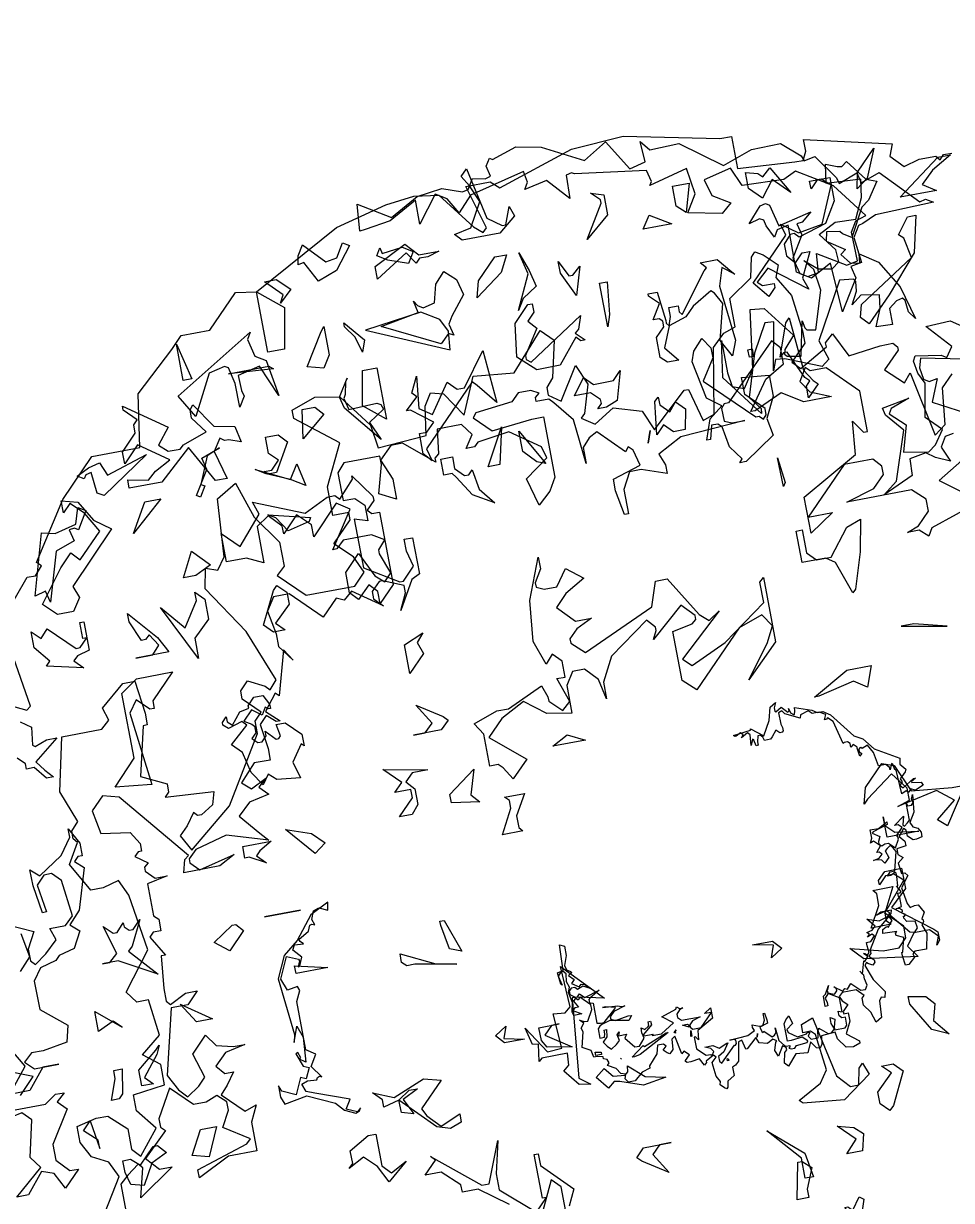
# Model space of a CAD drawing. Header units: millimetres. Extents: x 1418 to 1811, y 1796 to 1956.
# Drawn here: x 1464.724 to 1466.004, y 1889.56 to 1891.183 of the extents above; entities that cross this region are included whole.
import ezdxf

# ---------------------------------------------------------------- set-up
doc = ezdxf.new("R2010")
doc.units = ezdxf.units.MM
doc.layers.add('ARBRE', color=251, linetype='Continuous', lineweight=13)
doc.layers.add('PA6_TEXTO', color=3, linetype='Continuous', lineweight=18)
doc.styles.add('200 Médio', font='arial.ttf', dxfattribs={"height": 0.75})
doc.styles.add('ARIAL', font='ARIAL', dxfattribs={"height": 0.2})
doc.dimstyles.new('AQ250', dxfattribs={"dimscale": 10, "dimtxt": 0.05, "dimasz": 0.03, "dimexe": 0.03, "dimexo": 0.025, "dimgap": 0.025, "dimtad": 1, "dimzin": 0, "dimdsep": 46, "dimtxsty": 'ARIAL', "dimblk": 'ARCHTICK', "dimcen": 0.09, "dimdle": 0.03, "dimclrt": 7, "dimadec": 0, "dimazin": 0, "dimtfac": 1, "dimtix": 1, "dimtmove": 2, "dimatfit": 3, "dimldrblk": 'OPEN90', "dimfxl": 1, "dimtvp": 1, "dimtolj": 1, "dimtzin": 0, "dimarcsym": 0})

# ---------------------------------------------------------------- blocks, each defined once
blk = doc.blocks.new('_ArchTick')
at = {"color": 0, "linetype": 'ByBlock', "const_width": 0.15}
blk.add_lwpolyline([(-0.5, -0.5), (0.5, 0.5)], dxfattribs=at)
blk = doc.blocks.new('*D8')
at = {"layer": 'Defpoints', "color": 0, "transparency": 16777216}
for p in [(1464.4823, 1893.2522), (1464.4477, 1891.8309), (1525.828, 1890.3369)]:
    blk.add_point(p, dxfattribs=at)
at = {"layer": 'PA6_TEXTO', "color": 0, "lineweight": -2, "transparency": 16777216}
for p, q in [((1464.4538, 1892.0808), (1464.4896, 1893.5521)), ((1526.1625, 1891.7509), (1464.1824, 1893.2595)), ((1525.8341, 1890.5868), (1525.8699, 1892.0581))]:
    blk.add_line(p, q, dxfattribs=at)
at = {"layer": 'PA6_TEXTO', "color": 0, "lineweight": -2, "transparency": 16777216, "xscale": 0.3, "yscale": 0.3, "zscale": 0.3}
for p, rotation in [((1464.4823, 1893.2522), 178.6056793841393), ((1525.8626, 1891.7582), 358.6056793841393)]:
    blk.add_blockref('_ArchTick', p, dxfattribs=dict(at, rotation=rotation))
at = {"layer": 'PA6_TEXTO', "color": 7, "transparency": 16777216, "insert": (1495.1879, 1893.138), "char_height": 0.75, "attachment_point": 5, "rotation": 358.6057, "style": '200 Médio'}
blk.add_mtext('\\A1;61.40', dxfattribs=at)
blk = doc.blocks.new('_Open90')
at = {"color": 0, "linetype": 'ByBlock', "lineweight": -2}
for p, q in [((-0.5, 0.5), (0, 0)), ((0, 0), (-1, 0)), ((0, 0), (-0.5, -0.5))]:
    blk.add_line(p, q, dxfattribs=at)
blk = doc.blocks.new('WMF26', base_point=(0, 0.001))
at = {"color": 85}
for points in [[(12.772, -5.598), (12.635, -5.737), (13.158, -5.948)], [(12.525, -9.018), (12.111, -8.814), (12.074, -8.844), (12.147, -9.338)], [(12.321, -9.44), (11.899, -9.928), (11.827, -9.928), (11.761, -10.001), (11.797, -10.037), (11.477, -10.524), (11.165, -10.838), (10.75, -10.838), (10.678, -11.289), (10.328, -11.61), (10.226, -11.711), (9.979, -11.711), (9.703, -11.987), (9.527, -11.958), (8.756, -12.373), (8.305, -12.482), (8.058, -12.512), (7.846, -12.482), (7.607, -12.162), (7.534, -12.097), (7.498, -12.133), (7.607, -12.512), (7.395, -12.512), (7.323, -12.446), (6.661, -12.657), (6.209, -12.686), (5.402, -12.512), (5.301, -12.512), (5.301, -12.234), (4.812, -12.198), (4.74, -12.198), (4.703, -12.272), (4.703, -12.373), (3.968, -12.198), (4.005, -12.097), (3.903, -11.987), (3.764, -12.025), (3.619, -12.025), (3.59, -11.987), (3.553, -12.025), (3.481, -12.025)]]:
    blk.add_lwpolyline(points, dxfattribs=at)
at = {"color": 63}
for points in [[(5.94, -3.186), (6.041, -3.36), (6.013, -3.36), (5.976, -3.324), (5.904, -3.426), (5.868, -3.397), (5.94, -3.186), (5.94, -3.186)], [(6.253, -3.746), (6.326, -3.572), (6.326, -3.498), (6.428, -3.498), (6.362, -3.811), (6.326, -3.811), (6.253, -3.746), (6.253, -3.746)], [(6.326, -3.841), (6.573, -4.125), (6.289, -3.877), (6.253, -3.666), (6.326, -3.666), (6.326, -3.841), (6.326, -3.841)], [(5.838, -3.913), (5.976, -4.052), (5.838, -4.015), (5.766, -3.949), (5.802, -3.805), (5.94, -3.805), (5.838, -3.913), (5.838, -3.913)], [(12.071, -4.761), (12.136, -4.9), (12.274, -4.972), (12.346, -5.11), (12.346, -5.249), (12.173, -5.286), (12.071, -5.286), (11.925, -5.147), (11.925, -4.972), (11.859, -4.9), (11.685, -5.11), (11.823, -5.286), (11.823, -5.423), (11.547, -5.459), (11.547, -5.634), (11.685, -5.744), (11.511, -5.882), (11.547, -6.195), (11.648, -6.195), (11.722, -6.297), (11.474, -6.617), (11.547, -7.104), (11.612, -7.243), (11.75, -7.206), (11.859, -7.206), (11.998, -7.454), (11.895, -7.628), (11.925, -7.664), (11.925, -7.73), (11.859, -7.803), (11.962, -8.079), (11.859, -8.538), (11.511, -8.538), (11.438, -8.603), (11.474, -8.713), (11.263, -8.887), (11.161, -8.887), (11.125, -8.603), (11.125, -8.502), (11.161, -8.502), (11.263, -8.079), (11.052, -7.978), (11.052, -7.905), (11.088, -7.868), (10.673, -7.84), (10.703, -7.73), (10.812, -7.664), (10.848, -7.664), (10.877, -7.694), (10.95, -7.592), (11.023, -7.519), (10.95, -7.381), (10.564, -7.694), (10.216, -8.255), (10.216, -8.363), (10.15, -8.429), (10.288, -8.567), (10.288, -8.641), (10.216, -8.713), (10.077, -8.641), (10.04, -8.603), (9.974, -8.677), (10.15, -9.128), (10.426, -9.55), (10.389, -9.724), (10.288, -9.688), (10.216, -9.789), (10.179, -10.284), (10.004, -10.387), (9.902, -10.073), (9.728, -9.825), (9.728, -9.616), (9.801, -9.55), (9.589, -9.338), (9.167, -9.338), (9.066, -9.44), (9.131, -9.586), (9.277, -9.724), (9.102, -9.9), (9.102, -9.965), (9.24, -9.965), (9.24, -10.212), (9.066, -10.561), (9.415, -10.838), (9.415, -10.911), (9.203, -10.983), (8.993, -10.947), (8.782, -10.663), (8.752, -10.459), (8.33, -10.488), (8.294, -10.736), (8.228, -10.838), (8.12, -10.808), (7.981, -10.598), (7.843, -10.911), (7.494, -10.874), (7.21, -11.187), (7.109, -11.085), (7.181, -10.772), (7.246, -10.699), (7.246, -10.634), (7.145, -10.561), (6.969, -10.838), (6.897, -10.663), (6.969, -10.423), (7.006, -10.387), (6.897, -10.315), (6.722, -10.423), (6.482, -10.351), (6.41, -10.175), (6.097, -10.459), (6.06, -10.459), (5.987, -10.175), (5.886, -10.212), (5.784, -10.772), (5.675, -10.874), (5.572, -10.911), (5.572, -11.158), (5.362, -11.296), (5.325, -11.47), (5.289, -11.507), (5.224, -11.47), (5.114, -11.362), (5.151, -11.26), (5.049, -11.085), (5.012, -10.772), (5.012, -10.663), (5.151, -10.524), (5.085, -10.459), (4.838, -10.598), (4.838, -10.634), (4.765, -10.699), (4.663, -10.488), (4.387, -10.524), (4.277, -10.524), (4.241, -10.488), (4.241, -10.459), (4.387, -10.315), (4.241, -10.175), (4.176, -10.248), (4.066, -9.688), (3.965, -9.76), (3.929, -10.073), (3.826, -10.175)], [(3.688, -9.55), (4.103, -9.302), (3.79, -9.062), (4.241, -8.917), (4.277, -8.851), (4.35, -8.917), (4.452, -8.917), (4.35, -8.953), (4.241, -9.062), (4.241, -9.164), (4.35, -9.266), (4.911, -9.266), (4.663, -9.338), (4.561, -9.44), (4.561, -9.513), (4.627, -9.586), (4.874, -9.586), (5.26, -9.201), (5.049, -9.201), (5.26, -9.062), (5.26, -9.375), (4.765, -9.652), (4.737, -9.936), (4.663, -9.825), (4.627, -9.825), (4.627, -10.175), (4.874, -10.423), (5.012, -10.423), (5.049, -10.459), (5.114, -10.351), (5.049, -10.248), (4.874, -10.175), (5.114, -10.175), (5.289, -10.284), (5.536, -10.175), (5.572, -10.175), (5.398, -10.423), (5.224, -10.524), (5.224, -10.663), (5.289, -10.736), (5.748, -10.284), (5.784, -10.284), (5.813, -10.248), (5.813, -10.139), (5.748, -10.11), (5.639, -10.11), (6.199, -10.073), (6.41, -9.965), (6.373, -9.863), (6.373, -9.789), (6.585, -9.863), (6.686, -9.863), (6.759, -9.724), (6.759, -9.513), (6.795, -9.513), (6.831, -9.724), (6.831, -9.825), (6.585, -9.9), (6.621, -10.037), (6.657, -10.073), (6.686, -10.037), (6.897, -10.248), (6.969, -10.212), (7.035, -10.139), (7.035, -10.001), (7.072, -10.387), (7.21, -10.561), (7.246, -10.598), (7.356, -10.598), (7.356, -10.634), (7.319, -10.663), (7.384, -10.699), (7.494, -10.699), (7.56, -10.634), (7.879, -10.598), (7.909, -10.561), (7.77, -10.423), (7.421, -10.459), (7.319, -10.459), (7.319, -9.936), (7.384, -9.825), (7.494, -9.724), (7.56, -9.965), (7.356, -10.11), (7.384, -10.212), (7.632, -10.387), (7.909, -10.351), (7.945, -10.315), (8.017, -10.315), (7.945, -10.423), (8.017, -10.524), (8.228, -10.524), (8.258, -10.315), (8.294, -10.284), (8.294, -10.248), (8.542, -10.459), (8.643, -10.459), (8.752, -10.351), (8.679, -10.175), (8.679, -10.001), (8.819, -10.073), (8.752, -10.315), (8.752, -10.387), (9.066, -10.387), (9.131, -10.315), (9.131, -10.073), (9.029, -10.073), (8.956, -10.001), (8.956, -9.863), (9.066, -9.9), (9.066, -9.477), (8.782, -9.302), (8.752, -9.302), (8.643, -9.411), (8.679, -9.55), (8.679, -9.652), (8.607, -9.652), (8.607, -9.338), (8.679, -9.302), (8.819, -9.062), (8.752, -9.201), (8.752, -9.266), (8.927, -9.338), (8.956, -9.338), (9.029, -9.266), (9.029, -9.201), (8.956, -9.128), (9.203, -9.302), (9.277, -9.237), (9.342, -9.266), (9.48, -9.128), (9.728, -9.375), (9.866, -9.375), (9.938, -9.266), (9.902, -9.062), (9.902, -8.953), (9.801, -8.814), (9.866, -8.917), (9.974, -8.538), (10.004, -8.567), (10.113, -8.429), (10.004, -8.327), (10.04, -8.327), (10.113, -8.393), (10.179, -8.327), (10.15, -8.115), (10.15, -8.014), (10.288, -8.014), (10.426, -7.868), (10.353, -7.803), (10.216, -7.868), (10.288, -7.803), (10.216, -7.73), (10.389, -7.694), (10.499, -7.592), (10.353, -7.418), (10.288, -7.344), (10.637, -7.454), (10.913, -7.381), (10.986, -7.315), (10.986, -7.279), (10.913, -7.206), (10.601, -7.279), (10.739, -7.206), (11.052, -7.206), (11.023, -7.315), (10.986, -7.344), (11.474, -7.942), (11.612, -7.978), (11.722, -7.868), (11.685, -7.664), (11.438, -7.628), (11.372, -7.519), (11.372, -7.454), (11.401, -7.454), (11.438, -7.418), (11.335, -7.344), (11.372, -7.315), (11.372, -7.279), (11.299, -7.206), (11.197, -7.206), (11.372, -7.17), (11.372, -6.893), (11.335, -6.857), (11.335, -6.755), (11.401, -6.755), (11.438, -6.719), (11.335, -6.545), (11.372, -6.545), (11.401, -6.268), (11.401, -6.158), (11.372, -6.122), (11.227, -6.195), (11.125, -6.195), (11.227, -6.093), (11.372, -6.093), (11.511, -5.533), (11.438, -5.394), (11.372, -5.322), (11.263, -5.394), (11.197, -5.459), (11.263, -5.671), (11.125, -5.809), (11.052, -5.707), (10.913, -5.671), (10.812, -5.671), (10.986, -5.634), (11.088, -5.533), (11.023, -5.459), (10.95, -5.459), (11.023, -5.358), (11.088, -5.286), (10.913, -5.11), (10.812, -5.147), (10.877, -5.009), (10.877, -4.761), (11.125, -4.761), (11.401, -4.623), (11.401, -4.695), (10.95, -4.835), (10.913, -4.871), (11.125, -5.009), (11.052, -5.147), (11.052, -5.219), (11.125, -5.286), (11.227, -5.249), (11.335, -5.249), (11.511, -5.423), (11.648, -5.183), (11.648, -5.11), (11.612, -5.074), (11.823, -4.871), (11.722, -4.761), (11.612, -4.761), (11.925, -4.55), (11.859, -4.797), (11.895, -4.835), (11.998, -4.761), (12.071, -4.695), (12.071, -4.172)], [(12.245, -4.485), (12.071, -4.761), (12.071, -4.761)], [(7.494, -4.177), (7.566, -4.104), (7.458, -3.929), (7.668, -4.068), (7.705, -4.104), (7.632, -4.177), (7.392, -4.177), (7.494, -4.177), (7.494, -4.177)], [(5.335, -4.412), (5.473, -4.136), (5.51, -4.099), (5.582, -4.172), (5.582, -4.273), (5.437, -4.412), (5.51, -4.485), (5.408, -4.485), (5.335, -4.412), (5.335, -4.412)], [(4.889, -6.482), (4.871, -6.442), (4.83, -6.422), (4.81, -6.382), (4.81, -6.342), (4.86, -6.332), (4.889, -6.332), (4.931, -6.372), (4.931, -6.422), (4.95, -6.442), (5, -6.382), (4.96, -6.332), (4.96, -6.292), (5.04, -6.282), (5.04, -6.232), (5, -6.2), (5.05, -6.16), (5.04, -6.069), (5.011, -6.069), (4.989, -6.04), (5.061, -5.948), (5.04, -5.808), (5.021, -5.768), (4.981, -5.779), (4.95, -5.779), (4.91, -5.707), (4.939, -5.656), (4.931, -5.646), (4.931, -5.627), (4.95, -5.606), (4.921, -5.527), (4.95, -5.395), (5.05, -5.395), (5.071, -5.376), (5.061, -5.345), (5.121, -5.295), (5.151, -5.295), (5.161, -5.376), (5.161, -5.406), (5.151, -5.406), (5.121, -5.527), (5.182, -5.556), (5.182, -5.577), (5.171, -5.588), (5.291, -5.596), (5.283, -5.627), (5.252, -5.646), (5.241, -5.646), (5.233, -5.638), (5.212, -5.667), (5.191, -5.689), (5.212, -5.729), (5.323, -5.638), (5.423, -5.477), (5.423, -5.445), (5.442, -5.426), (5.403, -5.387), (5.403, -5.366), (5.423, -5.345), (5.464, -5.366), (5.473, -5.376), (5.492, -5.356), (5.442, -5.225), (5.363, -5.104), (5.373, -5.054), (5.403, -5.063), (5.423, -5.035), (5.434, -4.892), (5.484, -4.863), (5.514, -4.953), (5.564, -5.024), (5.564, -5.085), (5.543, -5.104), (5.603, -5.164), (5.725, -5.164), (5.755, -5.135), (5.736, -5.093), (5.694, -5.054), (5.744, -5.003), (5.744, -4.984), (5.705, -4.984), (5.705, -4.913), (5.755, -4.812), (5.655, -4.732), (5.655, -4.712), (5.715, -4.69), (5.776, -4.701), (5.836, -4.783), (5.845, -4.842), (5.966, -4.834), (5.976, -4.762), (5.995, -4.732), (6.027, -4.741), (6.066, -4.802), (6.107, -4.712), (6.208, -4.722), (6.289, -4.632), (6.318, -4.662), (6.298, -4.751), (6.279, -4.772), (6.279, -4.791), (6.308, -4.812), (6.358, -4.732), (6.379, -4.783), (6.358, -4.853), (6.348, -4.863), (6.379, -4.884), (6.429, -4.853), (6.498, -4.873), (6.519, -4.923), (6.61, -4.842), (6.62, -4.842), (6.641, -4.923), (6.671, -4.913), (6.7, -4.751), (6.731, -4.722), (6.76, -4.712), (6.76, -4.64), (6.821, -4.601), (6.832, -4.55), (6.842, -4.54), (6.861, -4.55), (6.892, -4.582), (6.882, -4.611), (6.911, -4.662), (6.922, -4.751), (6.922, -4.783), (6.882, -4.822), (6.901, -4.842), (6.972, -4.802), (6.972, -4.791), (6.993, -4.772), (7.023, -4.834), (7.102, -4.822), (7.134, -4.822), (7.144, -4.834), (7.144, -4.842), (7.102, -4.884), (7.144, -4.923), (7.163, -4.903), (7.194, -5.063), (7.224, -5.043), (7.234, -4.953), (7.263, -4.923), (7.284, -4.934), (7.314, -4.963), (7.284, -4.993), (7.303, -5.013), (7.353, -5.013), (7.374, -4.942), (7.454, -4.853), (7.454, -4.834), (7.526, -4.812), (7.597, -4.751), (7.655, -4.751), (7.677, -4.783), (7.666, -4.822), (7.705, -4.834), (7.737, -4.884), (7.806, -4.923), (7.787, -4.942), (7.798, -4.974), (7.827, -4.984), (7.827, -5.003), (7.877, -5.013), (7.907, -5.013), (7.918, -5.074), (7.989, -5.114), (7.957, -5.244), (7.968, -5.276), (7.938, -5.315), (7.968, -5.345), (7.928, -5.326), (7.899, -5.326), (7.848, -5.416), (7.848, -5.456), (7.928, -5.538), (7.949, -5.516), (7.968, -5.538), (7.989, -5.516), (7.957, -5.456), (7.989, -5.456), (8.008, -5.437), (7.938, -5.395), (8.008, -5.395), (8.018, -5.426), (7.999, -5.506), (8.018, -5.596), (7.999, -5.638), (8.018, -5.689), (8.008, -5.757), (8.028, -5.779), (8.05, -5.779), (8.078, -5.748), (8.058, -5.667), (8.068, -5.678), (8.078, -5.779), (8.028, -5.79), (8.018, -6.009), (7.978, -5.99), (7.978, -5.908), (8.008, -5.829), (7.999, -5.79), (7.968, -5.768), (7.957, -5.757), (7.989, -5.739), (7.949, -5.697), (7.978, -5.667), (7.918, -5.627), (7.899, -5.646), (7.867, -5.638), (7.827, -5.596), (7.888, -5.627), (7.938, -5.606), (7.957, -5.627), (7.989, -5.627), (8.008, -5.606), (8.008, -5.577), (7.968, -5.546), (7.949, -5.546), (7.928, -5.566), (7.888, -5.527), (7.756, -5.566), (7.848, -5.516), (7.856, -5.506), (7.856, -5.477), (7.827, -5.466), (7.827, -5.295), (7.798, -5.287), (7.766, -5.287), (7.655, -5.387), (7.647, -5.395), (7.727, -5.416), (7.756, -5.416), (7.626, -5.406), (7.597, -5.395), (7.565, -5.395), (7.666, -5.366), (7.705, -5.326), (7.705, -5.305), (7.666, -5.287), (7.555, -5.305), (7.526, -5.305), (7.555, -5.265), (7.716, -5.295), (7.787, -5.276), (7.806, -5.265), (7.827, -5.244), (7.827, -5.164), (7.787, -5.164), (7.777, -5.193), (7.777, -5.225), (7.756, -5.225), (7.766, -5.164), (7.806, -5.124), (7.777, -5.085), (7.747, -5.054), (7.697, -5.085), (7.666, -5.114), (7.677, -5.164), (7.655, -5.185), (7.666, -5.154), (7.597, -5.154), (7.616, -5.124), (7.547, -5.035), (7.505, -5.035), (7.454, -5.093), (7.465, -5.143), (7.465, -5.185), (7.435, -5.164), (7.403, -5.185), (7.395, -5.193), (7.395, -5.225), (7.374, -5.225), (7.374, -5.193), (7.454, -5.124), (7.454, -5.114), (7.374, -5.114), (7.384, -5.104), (7.303, -5.104), (7.184, -5.175), (7.274, -5.244), (7.144, -5.287), (7.134, -5.305), (7.113, -5.287), (7.084, -5.287), (7.113, -5.276), (7.144, -5.244), (7.144, -5.214), (7.113, -5.185), (6.951, -5.185), (7.023, -5.164), (7.052, -5.135), (7.052, -5.114), (7.034, -5.093), (6.961, -5.093), (6.851, -5.204), (6.911, -5.204), (6.851, -5.244), (6.851, -5.154), (6.993, -5.074), (7.001, -4.993), (7.023, -5.024), (7.034, -5.024), (7.034, -4.923), (6.961, -4.853), (6.922, -4.853), (6.911, -4.842), (6.892, -4.873), (6.911, -4.903), (6.961, -4.923), (6.892, -4.923), (6.842, -4.892), (6.771, -4.923), (6.76, -4.923), (6.81, -4.853), (6.861, -4.822), (6.861, -4.783), (6.842, -4.762), (6.71, -4.892), (6.7, -4.892), (6.691, -4.903), (6.691, -4.934), (6.71, -4.942), (6.741, -4.942), (6.581, -4.953), (6.519, -4.984), (6.53, -5.013), (6.53, -5.035), (6.469, -5.013), (6.44, -5.013), (6.419, -5.054), (6.419, -5.114), (6.408, -5.114), (6.398, -5.054), (6.398, -5.024), (6.469, -5.003), (6.458, -4.963), (6.448, -4.953), (6.44, -4.963), (6.379, -4.903), (6.358, -4.913), (6.34, -4.934), (6.34, -4.974), (6.329, -4.863), (6.289, -4.812), (6.279, -4.802), (6.247, -4.802), (6.247, -4.791), (6.258, -4.783), (6.239, -4.772), (6.208, -4.772), (6.189, -4.791), (6.097, -4.802), (6.088, -4.812), (6.128, -4.853), (6.228, -4.842), (6.258, -4.842), (6.258, -4.993), (6.239, -5.024), (6.208, -5.054), (6.189, -4.984), (6.247, -4.942), (6.239, -4.913), (6.167, -4.863), (6.088, -4.873), (6.077, -4.884), (6.056, -4.884), (6.077, -4.853), (6.056, -4.822), (5.995, -4.822), (5.987, -4.884), (5.976, -4.892), (5.976, -4.903), (5.906, -4.842), (5.876, -4.842), (5.845, -4.873), (5.865, -4.923), (5.865, -4.974), (5.826, -4.953), (5.845, -4.884), (5.845, -4.863), (5.755, -4.863), (5.736, -4.884), (5.736, -4.953), (5.765, -4.953), (5.786, -4.974), (5.786, -5.013), (5.755, -5.003), (5.755, -5.124), (5.836, -5.175), (5.845, -5.175), (5.876, -5.143), (5.865, -5.104), (5.865, -5.074), (5.887, -5.074), (5.887, -5.164), (5.865, -5.175), (5.826, -5.244), (5.845, -5.204), (5.845, -5.185), (5.794, -5.164), (5.786, -5.164), (5.765, -5.185), (5.765, -5.204), (5.786, -5.225), (5.715, -5.175), (5.694, -5.193), (5.675, -5.185), (5.636, -5.225), (5.564, -5.154), (5.524, -5.154), (5.503, -5.185), (5.514, -5.244), (5.514, -5.276), (5.543, -5.315), (5.524, -5.287), (5.492, -5.395), (5.484, -5.387), (5.453, -5.426), (5.484, -5.456), (5.473, -5.456), (5.453, -5.437), (5.434, -5.456), (5.442, -5.516), (5.442, -5.546), (5.403, -5.546), (5.363, -5.588), (5.384, -5.606), (5.423, -5.588), (5.403, -5.606), (5.423, -5.627), (5.373, -5.638), (5.342, -5.667), (5.384, -5.718), (5.403, -5.739), (5.302, -5.707), (5.222, -5.729), (5.202, -5.748), (5.202, -5.757), (5.222, -5.779), (5.313, -5.757), (5.273, -5.779), (5.182, -5.779), (5.191, -5.748), (5.202, -5.739), (5.061, -5.566), (5.021, -5.556), (4.989, -5.588), (5, -5.646), (5.071, -5.656), (5.09, -5.689), (5.09, -5.707), (5.082, -5.707), (5.071, -5.718), (5.1, -5.739), (5.09, -5.748), (5.09, -5.757), (5.111, -5.779), (5.14, -5.779), (5.09, -5.79), (5.09, -5.869), (5.1, -5.879), (5.1, -5.908), (5.082, -5.908), (5.071, -5.919), (5.1, -5.969), (5.09, -5.969), (5.082, -6.049), (5.082, -6.08), (5.09, -6.09), (5.132, -6.069), (5.161, -6.069), (5.132, -6.1), (5.09, -6.1), (5.05, -6.26), (5.071, -6.3), (5.09, -6.321), (5.121, -6.3), (5.14, -6.282), (5.121, -6.221), (5.161, -6.181), (5.182, -6.21), (5.222, -6.221), (5.252, -6.221), (5.202, -6.232), (5.171, -6.26), (5.191, -6.282), (5.212, -6.282), (5.191, -6.311), (5.171, -6.332), (5.222, -6.382), (5.252, -6.372), (5.233, -6.411), (5.233, -6.482), (5.161, -6.482), (5.082, -6.523), (5.082, -6.501), (5.212, -6.461), (5.222, -6.451), (5.161, -6.411), (5.182, -6.372), (5.182, -6.35), (5.161, -6.332), (5.132, -6.342), (5.1, -6.342), (5.05, -6.292), (5.011, -6.361), (5.011, -6.382), (5.021, -6.392), (4.96, -6.451), (4.989, -6.482), (5.021, -6.482), (4.931, -6.544), (4.95, -6.472), (4.939, -6.461), (4.91, -6.482), (4.889, -6.501), (4.889, -6.652), (4.881, -6.624), (4.849, -6.624), (4.83, -6.644), (4.839, -6.674), (4.821, -6.713), (4.839, -6.563), (4.889, -6.482), (4.889, -6.482)], [(6.792, -4.791), (6.782, -4.791), (6.782, -4.772), (6.792, -4.772), (6.792, -4.791), (6.792, -4.791)], [(6.498, -4.953), (6.508, -4.923), (6.498, -4.953), (6.498, -4.953)], [(7.515, -4.963), (7.565, -4.953), (7.586, -4.953), (7.476, -5.035), (7.465, -5.024), (7.263, -5.104), (7.244, -5.104), (7.515, -4.963), (7.515, -4.963)], [(7.686, -4.963), (7.677, -4.953), (7.686, -4.963), (7.686, -4.963)], [(7.062, -5.035), (7.052, -5.085), (7.052, -5.035), (7.062, -5.035), (7.062, -5.035)], [(7.062, -5.135), (7.062, -5.114), (7.113, -5.143), (7.073, -5.143), (7.062, -5.135), (7.062, -5.135)], [(7.184, -5.085), (7.194, -5.093), (7.174, -5.114), (7.184, -5.104), (7.184, -5.085), (7.184, -5.085)], [(7.837, -5.024), (7.888, -5.024), (7.888, -5.054), (7.837, -5.043), (7.837, -5.024), (7.837, -5.024)], [(6.16, -5.631), (6.261, -5.566), (6.225, -5.668), (6.4, -5.705), (6.225, -5.705), (6.16, -5.631), (6.16, -5.631)], [(5.242, -5.762), (5.242, -5.697), (5.206, -5.659), (5.38, -5.659), (5.278, -5.835), (5.278, -5.936), (5.307, -5.972), (5.133, -5.972), (5.242, -5.762), (5.242, -5.762)], [(5.845, -7.629), (5.836, -7.619), (5.786, -7.65), (5.736, -7.6), (5.725, -7.608), (5.725, -7.629), (5.715, -7.589), (5.694, -7.569), (5.686, -7.569), (5.675, -7.6), (5.675, -7.629), (5.534, -7.579), (5.492, -7.55), (5.442, -7.55), (5.384, -7.508), (5.222, -7.298), (5.151, -7.256), (5.071, -7.155), (4.871, -7.036), (4.881, -6.986), (4.839, -6.936), (4.849, -6.914), (4.9, -6.864), (4.889, -6.834), (4.91, -6.814), (4.91, -6.803), (4.889, -6.784), (4.789, -6.845), (4.77, -6.845), (4.81, -6.824), (4.81, -6.814), (4.729, -6.803), (4.719, -6.774), (4.789, -6.745), (4.83, -6.764), (4.849, -6.734), (4.871, -6.753), (4.91, -6.734), (4.921, -6.955), (4.931, -6.946), (4.939, -6.997), (4.95, -7.005), (4.971, -6.955), (4.971, -6.976), (5, -7.005), (5.061, -7.005), (5.082, -7.126), (5.121, -7.197), (5.171, -7.176), (5.182, -7.187), (5.191, -7.187), (5.202, -7.176), (5.202, -7.155), (5.182, -7.137), (5.202, -7.116), (5.212, -7.187), (5.212, -7.197), (5.241, -7.226), (5.263, -7.206), (5.263, -7.237), (5.283, -7.256), (5.313, -7.256), (5.323, -7.248), (5.373, -7.449), (5.413, -7.489), (5.423, -7.478), (5.442, -7.478), (5.423, -7.519), (5.473, -7.55), (5.534, -7.55), (5.564, -7.579), (5.636, -7.558), (5.644, -7.528), (5.765, -7.589), (5.786, -7.619), (5.815, -7.608), (5.815, -7.508), (5.805, -7.478), (5.805, -7.449), (5.815, -7.439), (5.836, -7.439), (5.865, -7.468), (5.906, -7.418), (5.926, -7.399), (5.976, -7.399), (5.987, -7.428), (6.006, -7.449), (6.027, -7.449), (6.037, -7.399), (6.037, -7.368), (6.056, -7.368), (6.066, -7.418), (6.077, -7.428), (6.097, -7.378), (6.088, -7.468), (6.107, -7.489), (6.167, -7.458), (6.147, -7.478), (6.167, -7.5), (6.208, -7.478), (6.218, -7.478), (6.228, -7.489), (6.077, -7.508), (6.077, -7.519), (5.976, -7.439), (5.906, -7.558), (5.876, -7.669), (5.826, -7.7), (5.845, -7.658), (5.845, -7.629), (5.845, -7.629)], [(6.482, -10.073), (6.446, -10.175), (6.482, -10.073), (6.482, -10.073)], [(4.424, -12.086), (4.377, -12.121), (4.244, -11.943), (4.154, -11.909), (4.254, -11.762), (4.32, -11.713), (4.454, -11.475), (4.526, -11.522), (4.543, -11.545), (4.657, -11.563), (4.672, -11.485), (4.525, -11.386), (4.572, -11.35), (4.505, -11.262), (4.425, -11.251), (4.417, -11.328), (4.269, -11.228), (4.126, -10.986), (4.047, -10.696), (4.096, -10.762), (4.106, -10.863), (4.123, -10.886), (4.179, -10.874), (4.249, -10.822), (4.248, -10.683), (4.39, -10.687), (4.327, -10.836), (4.31, -10.951), (4.468, -10.977), (4.556, -10.911), (4.499, -11.019), (4.487, -11.101), (4.504, -11.124), (4.623, -11.137), (4.892, -10.66), (4.838, -10.491), (4.904, -10.442), (5.206, -10.565), (5.284, -10.572), (5.318, -10.482), (5.238, -10.89), (5.315, -10.897), (5.45, -10.659), (5.565, -10.296), (5.481, -10.184), (5.487, -10.144), (5.756, -10.503), (5.706, -10.817), (5.709, -10.538), (5.689, -10.415), (5.59, -10.38), (5.49, -10.527), (5.417, -11.032), (5.298, -11.019), (5.096, -10.749), (5.191, -10.641), (5.2, -10.605), (5.182, -10.582), (5.065, -10.561), (5.001, -10.855), (4.99, -10.792), (4.976, -10.773), (4.9, -10.757), (4.794, -11.083), (4.821, -11.266), (4.89, -11.359), (4.784, -11.265), (4.666, -11.244), (4.601, -11.293), (4.606, -11.397), (4.721, -11.551), (4.569, -11.629), (4.391, -11.624), (4.308, -11.795), (4.285, -11.95), (4.582, -11.968), (4.558, -12.131), (4.464, -12.092), (4.424, -12.086), (4.424, -12.086)], [(5.464, -10.634), (5.5, -10.634), (5.5, -10.699), (5.464, -10.699), (5.464, -10.634), (5.464, -10.634)]]:
    blk.add_lwpolyline(points, dxfattribs=at)
at = {"color": 106}
for points in [[(8.385, -3.564), (8.385, -3.978), (8.458, -4.052), (8.596, -3.767)], [(8.844, -3.913), (9.084, -4.089), (9.221, -4.089), (9.221, -4.154), (9.368, -4.292), (9.505, -4.292), (9.397, -4.401), (9.433, -4.438), (9.047, -4.117), (8.982, -4.117), (8.844, -4.466), (8.909, -4.19), (8.909, -4.052), (8.632, -3.805), (8.524, -3.913), (8.56, -3.913), (8.56, -4.292), (8.524, -4.292), (8.524, -4.19), (8.283, -3.942), (8.349, -3.805)], [(6.253, -4.328), (6.049, -4.438), (5.976, -4.54), (6.013, -4.853), (6.049, -4.889), (6.116, -4.889), (6.116, -4.961), (6.013, -4.998), (5.904, -4.474), (5.802, -4.364), (5.729, -4.364), (5.701, -4.503), (5.664, -4.54), (5.627, -4.438), (5.874, -4.262), (6.224, -4.299), (6.253, -4.328), (6.253, -4.328)], [(9.993, -4.54), (10.132, -4.466), (10.095, -4.503), (10.095, -4.612), (9.92, -4.713), (9.855, -4.713), (9.855, -4.438), (9.783, -4.364), (9.644, -4.438), (9.819, -4.292), (9.891, -4.438), (9.993, -4.54), (9.993, -4.54)], [(5.176, -4.961), (5.176, -5.027), (5.03, -4.998), (4.965, -4.925), (5.002, -4.786), (4.893, -4.648), (5.03, -4.713), (5.176, -4.961), (5.176, -4.961)], [(7.728, -4.768), (7.774, -4.778), (7.831, -4.732), (7.918, -4.84), (7.838, -4.904), (7.775, -4.824), (7.672, -4.813), (7.644, -4.837), (7.639, -4.888), (7.506, -4.77), (7.334, -4.732), (7.534, -4.701), (7.728, -4.768), (7.728, -4.768)], [(9.607, -4.961), (9.746, -4.925), (9.746, -4.99), (9.819, -5.063), (9.644, -4.99), (9.368, -5.1), (9.221, -5.063), (9.433, -4.853), (9.397, -4.786), (9.295, -4.677), (9.12, -4.75), (9.12, -4.677), (9.221, -4.641), (9.331, -4.677), (9.607, -4.961), (9.607, -4.961)], [(12.016, -4.786), (12.016, -4.889), (11.951, -4.889), (11.877, -4.823), (11.74, -4.961), (11.703, -4.961), (11.638, -4.889), (11.776, -4.823), (11.877, -4.648), (11.987, -4.677), (12.016, -4.786), (12.016, -4.786)], [(8.18, -4.945), (8.13, -4.986), (8.12, -5.088), (8.343, -5.086), (8.371, -5.063), (8.35, -5.21), (8.401, -5.216), (8.437, -5.365), (8.285, -5.132), (8.161, -5.139), (8.18, -5.441), (8.078, -5.431), (8.027, -5.472), (8.042, -5.825), (7.725, -5.492), (7.943, -5.54), (7.994, -5.546), (8.066, -4.861), (7.975, -4.793), (8.071, -4.809), (8.18, -4.945), (8.18, -4.945)], [(11.317, -5.027), (11.179, -5.027), (11.288, -4.786), (11.426, -4.823), (11.317, -5.027), (11.317, -5.027)], [(12.714, -4.925), (12.86, -4.75), (12.962, -4.75), (12.714, -4.961), (12.787, -5.063), (12.714, -5.376), (12.787, -5.449), (12.962, -5.412), (13.035, -5.412), (12.962, -5.485), (12.576, -5.485), (12.475, -5.551), (12.402, -5.551), (12.475, -5.485), (12.402, -5.412), (12.576, -5.136), (12.576, -4.998), (12.475, -4.889), (12.402, -4.889), (12.54, -4.75), (12.612, -4.889), (12.714, -4.925), (12.714, -4.925)], [(9.607, -4.961), (9.505, -5.027), (9.433, -5.027), (9.571, -4.961), (9.505, -4.823), (9.607, -4.853), (9.607, -4.961), (9.607, -4.961)], [(10.21, -6.459), (10.342, -6.354), (10.428, -6.168), (10.378, -5.675), (10.394, -5.609), (10.347, -5.742), (10.31, -5.64), (10.327, -5.427), (10.38, -5.464), (10.362, -5.47), (10.38, -5.519), (10.398, -5.512), (10.356, -5.397), (10.308, -5.375), (10.35, -5.285), (10.397, -5.306), (10.461, -5.167), (10.575, -5.221), (10.594, -5.27), (10.595, -5.174), (10.57, -5.108), (10.372, -5.141), (10.143, -5.035), (10.08, -4.962), (9.989, -4.92), (9.955, -4.933), (9.943, -4.957), (9.972, -4.927), (10.063, -4.969), (10.016, -5.045), (10.301, -5.151), (10.371, -5.18), (10.395, -5.247), (10.343, -5.267), (10.265, -5.26), (10.253, -5.28), (10.235, -5.287), (10.217, -5.278), (10.29, -5.381), (10.231, -5.478), (10.309, -5.529), (10.307, -5.947), (10.265, -6.037), (10.278, -6.072), (10.368, -6.059), (10.405, -6.161), (10.322, -6.342), (10.227, -6.302), (10.221, -6.284), (10.243, -6.237), (10.226, -6.243), (10.196, -6.313), (10.259, -6.386), (10.238, -6.428), (10.161, -6.421), (10.186, -6.447), (10.193, -6.465), (10.1, -6.519), (10.078, -6.567), (10.061, -6.573), (10.037, -6.563), (10.054, -6.611), (10.025, -6.681), (9.976, -6.699), (9.904, -6.666), (9.892, -6.731), (10.054, -6.652), (10.21, -6.459), (10.21, -6.459)], [(12.3, -5.201), (12.227, -5.275), (12.191, -5.027), (12.191, -5.1), (12.3, -5.201), (12.3, -5.201)], [(8.32, -5.237), (8.32, -5.347), (8.145, -5.347), (8.21, -5.347), (8.283, -5.275), (8.073, -5.136), (8.283, -5.172), (8.32, -5.237), (8.32, -5.237)], [(8.698, -5.347), (8.596, -5.412), (8.632, -5.311), (8.458, -5.275), (8.632, -5.275), (8.698, -5.347), (8.698, -5.347)], [(5.59, -5.521), (5.315, -5.449), (5.176, -5.449), (5.103, -5.521), (5.103, -5.623), (5.242, -5.762), (5.03, -6.009), (5.103, -6.074), (5.176, -6.074), (5.242, -6.009), (5.242, -6.046), (5.176, -6.111), (5.03, -6.111), (5.03, -5.936), (5.176, -5.799), (4.856, -5.551), (4.827, -5.521), (4.827, -5.449), (4.856, -5.412), (4.827, -5.485), (4.893, -5.551), (5.03, -5.551), (5.103, -5.449), (5.03, -5.347), (5.489, -5.412), (5.59, -5.521), (5.59, -5.521)], [(11.951, -5.587), (11.951, -5.659), (11.877, -5.659), (11.913, -5.449), (11.951, -5.412), (12.016, -5.412), (11.951, -5.587), (11.951, -5.587)], [(11.74, -5.623), (11.565, -5.762), (11.529, -5.799), (11.565, -5.725), (11.703, -5.551), (11.638, -5.485), (11.74, -5.485), (11.74, -5.623), (11.74, -5.623)], [(12.686, -5.835), (12.787, -6.009)], [(12.576, -6.635), (12.475, -6.744), (12.511, -6.949)], [(12.714, -7.094), (12.402, -6.949), (12.475, -6.81), (12.475, -6.708), (12.439, -6.671), (12.336, -6.744), (12.227, -6.846), (12.263, -6.949), (12.125, -6.949), (12.053, -7.021), (12.089, -7.333), (12.161, -7.407), (12.227, -7.407), (12.3, -7.333), (12.263, -7.094), (12.3, -7.094), (12.336, -7.333), (12.336, -7.472), (12.263, -7.407), (12.053, -7.545), (11.951, -7.683), (11.951, -7.756), (11.877, -7.617), (11.877, -7.509), (11.913, -7.509), (11.951, -7.472), (11.877, -7.407), (11.987, -7.057), (12.089, -6.949), (12.016, -6.882), (12.089, -6.744), (12.227, -6.708), (12.263, -6.671), (12.402, -6.635), (12.475, -6.534), (12.475, -6.286), (12.263, -6.111), (12.3, -5.972), (12.511, -5.936), (12.612, -5.936), (12.686, -5.871), (12.612, -5.799), (12.402, -5.799), (12.54, -5.799), (12.686, -5.623), (12.86, -5.623), (12.686, -5.835), (12.686, -5.835)], [(9.331, -6.074), (9.368, -6.111), (9.368, -6.184), (9.084, -6.046), (8.909, -6.009), (9.259, -6.074), (9.331, -6.074), (9.331, -6.074)], [(11.288, -6.111), (11.041, -5.936), (11.179, -5.936), (11.288, -6.111), (11.288, -6.111)], [(12.016, -6.009), (12.016, -6.184), (11.812, -6.009), (11.877, -6.074), (12.016, -6.009), (12.016, -6.009)], [(8.982, -6.358), (8.982, -6.395), (8.945, -6.395), (8.844, -6.111), (8.945, -6.148), (8.982, -6.358), (8.982, -6.358)], [(10.27, -6.25), (9.993, -6.184), (10.27, -6.184), (10.27, -6.25), (10.27, -6.25)], [(4.478, -6.599), (4.616, -6.708), (4.965, -6.635), (4.856, -6.671), (4.856, -6.773), (4.965, -6.918), (5.206, -6.744), (5.242, -6.708), (5.206, -6.846), (5.03, -7.021), (4.929, -6.985), (4.827, -6.744), (4.478, -6.708), (4.369, -6.708), (4.579, -6.395), (4.652, -6.46), (4.478, -6.599), (4.478, -6.599)], [(5.103, -6.57), (5.103, -6.497), (5.03, -6.424), (4.827, -6.395), (5.103, -6.395), (5.103, -6.57), (5.103, -6.57)], [(11.877, -6.57), (11.812, -6.57), (11.74, -6.635), (11.812, -6.882), (11.74, -6.81), (11.703, -6.81), (11.638, -6.882), (11.638, -6.846), (11.601, -6.81), (11.565, -6.81), (11.493, -6.882), (11.601, -6.671), (11.638, -6.635), (11.426, -6.395), (11.74, -6.57), (11.877, -6.57), (11.877, -6.57)], [(10.729, -6.689), (10.697, -6.689), (10.642, -6.627), (10.79, -6.478), (10.907, -6.572), (10.729, -6.689), (10.729, -6.689)], [(10.132, -6.708), (10.444, -6.708), (10.132, -6.708), (10.132, -6.708)], [(8.21, -7.232), (8.21, -7.297), (8.246, -7.333), (8.073, -7.333), (8.174, -7.159), (8.174, -7.057), (8.145, -7.021), (8.32, -7.021), (8.21, -7.232), (8.21, -7.232)], [(9.92, -7.333), (9.819, -7.232), (9.92, -7.159), (10.132, -7.407), (9.92, -7.333), (9.92, -7.333)], [(10.517, -7.232), (10.517, -7.333), (10.27, -7.333), (10.379, -7.268), (10.415, -7.232), (10.342, -7.159), (10.481, -7.232), (10.517, -7.232), (10.517, -7.232)], [(8.698, -7.443), (8.458, -7.617), (8.524, -7.407), (8.458, -7.333), (8.698, -7.37), (8.698, -7.443), (8.698, -7.443)], [(9.018, -7.472), (9.018, -7.545), (9.156, -7.545), (9.084, -7.617), (9.221, -7.756), (8.844, -7.683), (8.982, -7.683), (9.047, -7.617), (8.982, -7.545), (8.982, -7.407), (9.047, -7.333), (9.156, -7.333), (9.018, -7.472), (9.018, -7.472)], [(8.246, -7.617), (8.32, -7.617), (8.32, -7.894), (8.385, -7.996), (8.174, -8.068), (8.073, -8.068), (7.759, -8.208), (7.723, -8.105), (7.723, -8.068), (7.621, -7.967), (7.548, -8.032), (7.621, -8.244), (7.548, -8.244), (7.548, -8.381), (7.621, -8.455), (7.686, -8.381), (7.759, -8.592), (7.723, -8.942), (7.585, -9.291), (7.585, -9.19), (7.65, -9.08), (7.65, -9.044), (7.585, -9.014), (7.476, -9.014), (7.374, -9.153), (7.235, -9.044), (7.41, -8.942), (7.512, -8.84), (7.374, -8.695), (7.235, -8.695), (7.374, -8.629), (7.447, -8.556), (7.447, -8.52), (7.337, -8.418), (6.712, -8.695), (6.639, -8.906), (6.537, -8.906), (6.326, -8.556), (6.253, -8.491), (6.152, -8.556), (6.537, -8.208), (6.464, -8.141), (6.152, -8.28), (5.766, -8.556), (5.766, -8.731), (5.729, -8.767), (5.729, -8.208), (6.013, -7.93), (5.802, -8.208), (5.729, -8.345), (5.802, -8.455), (6.013, -8.381), (6.464, -7.93), (6.573, -8.032), (6.573, -8.455), (6.399, -8.491), (6.362, -8.52), (6.362, -8.556), (6.464, -8.665), (6.748, -8.418), (6.712, -8.491), (6.712, -8.52), (6.777, -8.592), (7.127, -8.345), (7.235, -8.141), (7.235, -7.996), (7.272, -8.171), (7.374, -8.28), (7.476, -8.28), (7.548, -8.171), (7.548, -7.93), (7.759, -7.967), (7.934, -8.105), (8.145, -7.996), (8.283, -7.858), (7.999, -7.617), (8.145, -7.472), (8.21, -7.581), (8.246, -7.617), (8.246, -7.617)], [(5.453, -7.683), (5.489, -7.683), (5.176, -7.858), (4.965, -7.858), (5.03, -7.683), (5.139, -7.756), (5.453, -7.683), (5.453, -7.683)], [(7.621, -7.756), (7.476, -7.683), (7.759, -7.683), (7.621, -7.756), (7.621, -7.756)], [(10.189, -7.898), (10.248, -7.818), (10.328, -7.94), (10.37, -8.12), (10.45, -8.201), (10.29, -8.344), (10.328, -8.381), (10.45, -8.344), (10.492, -8.381), (10.492, -8.403), (10.45, -8.445), (10.45, -8.403), (10.412, -8.365), (10.328, -8.465), (10.248, -8.483), (10.248, -8.503), (10.189, -8.567), (10.109, -8.567), (10.067, -8.483), (10.067, -8.445), (10.087, -8.445), (10.109, -8.465), (10.147, -8.403), (10.227, -8.465), (10.311, -8.381), (10.248, -8.344), (10.227, -8.323), (10.227, -8.264), (10.269, -8.222), (10.227, -8.18), (10.189, -8.18), (10.147, -8.222), (10.147, -8.264), (10.067, -8.18), (10.045, -8.18), (10.025, -8.201), (10.045, -8.302), (9.965, -8.302), (9.844, -8.18), (9.844, -8.078), (9.865, -8.1), (9.965, -7.961), (9.923, -7.818), (10.125, -7.84), (10.189, -7.898), (10.189, -7.898)], [(8.808, -7.996), (8.734, -8.068), (8.844, -8.244), (8.632, -8.105), (8.596, -8.068), (8.669, -7.996), (8.909, -7.996), (8.808, -7.996), (8.808, -7.996)], [(11.288, -8.244), (11.288, -8.804), (11.143, -8.906), (10.83, -8.906), (11.041, -8.695), (11.041, -8.629), (11.078, -8.629), (11.179, -8.731), (11.252, -8.629), (11.179, -7.996), (11.493, -8.032), (11.288, -8.244), (11.288, -8.244)], [(4.652, -8.141), (4.266, -8.068), (4.543, -8.141), (4.652, -8.141), (4.652, -8.141)], [(12.184, -8.729), (12.099, -8.666), (12.117, -8.514), (12.099, -8.497), (11.992, -8.536), (11.902, -8.536), (12.117, -8.367), (12.054, -8.283), (11.992, -8.215), (12.054, -8.215), (12.139, -8.322), (12.206, -8.322), (12.206, -8.367), (12.268, -8.429)], [(5.177, -8.829), (5.382, -8.829), (5.382, -9.103), (5.329, -9.103), (5.329, -8.903), (5.256, -8.829), (5.129, -8.829), (4.951, -9.056), (4.825, -9.103), (4.877, -8.829), (4.977, -8.524), (5.003, -8.497), (5.103, -8.777), (5.177, -8.829), (5.177, -8.829)], [(8.669, -8.84), (8.734, -8.767), (8.698, -8.665), (8.844, -8.52), (8.844, -8.767), (8.669, -8.84), (8.669, -8.84)], [(10.655, -9.255), (10.517, -9.466), (10.517, -9.539), (10.444, -9.466), (10.444, -9.291), (10.59, -9.153), (10.59, -8.978), (10.83, -9.466), (10.655, -9.255), (10.655, -9.255)], [(9.993, -9.153), (9.855, -9.429), (9.819, -9.466), (9.746, -9.393), (9.746, -9.291), (9.891, -9.153), (9.819, -9.08), (9.92, -9.08), (9.993, -9.153), (9.993, -9.153)], [(10.968, -9.08), (10.902, -9.153), (10.968, -9.255), (11.004, -9.219), (11.041, -9.219), (11.114, -9.393), (11.114, -9.466), (10.902, -9.219), (10.83, -9.08), (11.114, -9.08), (10.968, -9.08), (10.968, -9.08)], [(11.841, -9.19), (11.951, -9.327), (11.951, -9.466), (11.877, -9.393), (11.812, -9.466), (11.601, -9.255), (11.565, -9.255), (11.493, -9.327), (11.529, -9.327), (11.529, -9.466), (11.493, -9.466), (11.493, -9.219), (11.601, -9.19), (11.638, -9.153), (11.565, -9.08), (11.877, -9.153), (11.841, -9.19), (11.841, -9.19)], [(9.047, -9.327), (9.156, -9.219), (9.221, -9.291), (9.221, -9.466), (9.084, -9.604), (8.982, -9.393), (8.909, -9.327), (8.844, -9.393), (8.909, -9.568), (8.909, -9.604), (8.844, -9.677), (8.945, -9.742), (9.192, -9.742), (9.259, -9.677), (9.295, -9.677), (9.084, -9.99), (9.192, -10.063), (9.433, -9.815), (9.433, -9.918), (9.542, -10.026), (9.68, -9.888), (9.68, -9.954), (9.783, -10.063), (9.891, -9.99), (9.891, -9.677), (10.03, -9.742), (10.204, -9.742), (10.204, -9.99), (10.066, -9.851), (9.855, -10.091), (9.891, -10.201), (9.469, -10.026), (9.259, -10.128), (9.192, -10.128), (9.156, -10.091), (9.018, -10.237), (9.018, -10.266), (8.873, -10.063), (8.873, -10.026), (8.945, -9.954), (8.909, -9.918), (8.844, -9.918), (8.844, -9.291), (8.982, -9.153), (8.982, -9.255), (9.047, -9.327), (9.047, -9.327)], [(3.699, -10.277), (4.067, -10.355), (4.091, -10.276), (4.074, -10.175), (4.032, -10.146), (3.96, -10.159), (4.038, -9.968), (3.646, -9.755)], [(3.912, -9.672), (3.984, -9.66), (4.036, -9.577), (3.977, -9.446), (4.097, -9.5), (4.173, -9.554), (4.316, -9.528), (4.322, -9.387), (4.588, -9.267), (4.464, -9.362), (4.322, -9.778), (4.452, -9.933), (4.464, -9.998), (4.227, -10.039), (4.394, -9.98), (4.417, -9.94), (4.293, -9.82), (4.357, -9.595), (4.144, -9.559), (4.078, -9.606), (3.996, -9.724), (4.121, -9.85), (4.067, -10.14), (4.113, -10.235), (4.131, -10.343), (4.109, -10.384), (3.889, -10.348), (3.847, -10.319), (3.787, -10.403), (3.973, -10.614), (3.759, -10.622), (3.633, -10.533)], [(5.417, -9.495), (5.424, -9.747), (5.398, -9.527), (5.417, -9.495), (5.417, -9.495)], [(11.812, -9.677), (11.601, -9.954), (11.493, -10.063), (11.426, -9.99), (11.216, -10.201), (11.317, -10.376), (11.426, -10.478), (11.493, -10.412), (11.493, -10.514), (11.354, -10.478), (11.252, -10.302), (11.114, -10.201), (11.529, -9.779), (11.493, -9.677), (11.565, -9.568), (11.703, -9.568), (11.812, -9.677), (11.812, -9.677)], [(10.481, -9.888), (10.342, -9.742), (10.481, -9.677), (10.59, -9.677), (10.481, -9.888), (10.481, -9.888)], [(11.394, -10.246), (11.425, -10.266), (11.471, -10.26), (11.447, -10.16), (11.614, -10.1), (11.742, -9.684), (11.766, -9.783), (11.86, -9.756), (11.708, -10.278), (11.596, -10.252), (11.406, -10.296), (11.364, -10.434), (11.302, -10.396), (11.394, -10.246), (11.394, -10.246)], [(5.721, -9.795), (5.808, -9.913), (5.838, -10.092), (5.869, -10.123), (5.925, -10.123), (5.956, -10.006), (5.986, -10.006), (5.925, -10.179), (5.808, -10.271), (5.925, -10.358), (5.986, -10.686), (5.956, -10.773), (5.869, -10.865), (5.808, -10.773), (5.808, -10.686), (5.925, -10.506), (5.541, -10.123), (5.51, -10.123), (5.479, -10.092), (5.449, -10.123), (5.449, -10.179), (5.597, -10.328), (5.597, -10.476), (5.362, -10.451), (5.362, -10.271), (5.449, -10.092), (5.424, -9.944), (5.69, -9.764), (5.746, -9.764), (5.721, -9.795), (5.721, -9.795)], [(8.145, -10.091), (8.174, -10.128), (8.246, -10.128), (8.246, -10.266), (8.145, -10.266), (8.145, -10.165), (8.073, -10.091), (8.036, -10.091), (7.999, -10.128), (7.971, -9.954), (7.861, -9.815), (8.036, -9.918), (8.145, -10.091), (8.145, -10.091)], [(9.638, -9.905), (9.722, -10.034), (9.783, -10.072), (9.429, -9.981), (9.448, -9.951), (9.638, -9.905), (9.638, -9.905)], [(6.326, -10.201), (6.399, -10.128), (6.362, -10.412), (6.326, -10.441), (6.326, -10.376), (6.253, -10.302), (6.188, -10.376), (6.116, -10.302), (6.152, -10.128), (6.253, -10.128), (6.326, -10.201), (6.326, -10.201)], [(7.548, -10.201), (7.548, -10.376), (7.374, -10.063), (7.447, -10.091), (7.548, -10.201), (7.548, -10.201)], [(7.686, -10.441), (7.759, -10.128), (7.861, -10.128), (7.686, -10.441), (7.686, -10.441)], [(10.655, -10.376), (10.939, -10.128), (10.794, -10.376), (10.655, -10.376), (10.655, -10.376)], [(5.03, -10.339), (5.067, -10.376), (5.176, -10.616), (5.206, -10.616), (5.242, -10.586), (5.139, -10.864), (5.103, -10.9), (5.067, -10.441), (5.002, -10.339), (4.965, -10.302), (5.067, -10.201), (5.067, -10.302), (5.03, -10.339), (5.03, -10.339)], [(8.385, -10.514), (8.32, -10.514), (8.246, -10.586), (8.422, -10.725), (8.458, -10.725), (8.349, -10.827), (8.385, -10.864), (8.32, -11.001), (8.349, -10.725), (8.246, -10.652), (8.073, -10.9), (7.999, -10.827), (7.934, -10.827), (7.723, -11.111), (7.686, -10.652), (7.825, -10.827), (7.861, -10.864), (8.349, -10.376), (8.32, -10.266), (8.385, -10.339), (8.385, -10.514), (8.385, -10.514)], [(9.537, -10.331), (9.732, -10.417), (9.819, -10.471), (9.537, -10.331), (9.461, -10.454), (9.42, -10.258), (9.537, -10.331), (9.537, -10.331)], [(10.296, -10.432), (10.265, -10.413), (10.319, -10.327), (10.35, -10.346), (10.224, -10.549), (10.247, -10.65), (10.082, -10.71), (10.198, -10.661), (10.296, -10.432), (10.296, -10.432)], [(9.746, -10.441), (9.68, -10.441), (9.607, -10.514), (9.68, -10.586), (9.68, -10.725), (9.571, -10.725), (9.505, -10.652), (9.644, -10.412), (9.717, -10.412), (9.746, -10.441), (9.746, -10.441)], [(6.813, -10.478), (6.813, -10.514), (6.886, -10.586), (7.025, -10.586), (6.922, -10.725), (6.85, -10.652), (6.675, -10.652), (6.603, -10.725), (6.675, -10.478), (6.777, -10.441), (6.85, -10.441), (6.813, -10.478), (6.813, -10.478)], [(8.923, -11.063), (8.945, -10.957), (8.964, -10.926), (8.94, -10.826), (8.694, -10.836), (8.664, -10.818), (8.648, -10.774), (8.787, -10.687), (8.716, -10.524), (8.972, -10.846), (8.996, -10.945), (8.903, -11.093), (8.923, -11.063), (8.923, -11.063)], [(10.342, -10.762), (10.619, -10.514), (10.902, -10.514), (10.902, -10.586), (10.728, -10.55), (10.655, -10.616), (10.517, -10.688), (10.765, -10.864), (10.902, -10.725), (10.902, -10.827), (10.765, -10.965), (10.765, -11.037), (10.728, -11.074), (10.83, -11.177), (10.83, -11.213), (10.481, -10.965), (10.59, -10.827), (10.517, -10.762), (10.415, -10.762), (10.379, -10.79), (10.168, -10.864), (10.27, -11.001), (10.27, -11.074), (10.24, -11.111), (10.095, -10.9), (9.92, -10.864), (9.891, -10.725), (9.993, -10.762), (10.03, -10.762), (10.066, -10.79), (10.132, -10.688), (10.066, -10.441), (10.168, -10.441), (10.342, -10.762), (10.342, -10.762)], [(11.18, -10.524), (11.196, -10.706), (11.246, -10.694), (11.265, -10.663), (11.321, -10.697), (11.212, -10.75), (11.112, -10.774), (11.064, -10.658), (10.704, -10.77), (11.125, -10.491), (11.18, -10.524), (11.18, -10.524)], [(4.478, -10.9), (3.983, -11.213), (4.019, -11.387), (4.056, -11.424), (3.954, -11.561), (3.881, -11.561), (3.954, -11.249), (4.23, -10.936), (4.442, -10.725), (4.507, -10.79), (4.478, -10.9), (4.478, -10.9)], [(5.638, -11.125), (5.691, -11.225), (5.717, -11.251), (5.89, -11.151), (5.969, -11.072), (6.122, -11.024), (6.195, -10.846), (6.096, -10.72), (6.195, -10.72), (6.248, -10.773), (6.248, -10.946), (6.169, -11.024), (6.169, -11.072), (6.195, -11.098), (6.248, -11.098), (6.169, -11.225), (6.248, -11.303), (6.248, -11.325), (6.169, -11.325), (6.143, -11.072), (6.143, -11.051), (6.122, -11.024), (6.096, -11.098), (6.096, -11.177), (6.016, -11.177), (6.016, -11.125), (5.995, -11.098), (5.743, -11.429), (5.717, -11.451), (5.764, -11.503), (5.617, -11.503), (5.511, -11.377), (5.491, -11.351), (5.59, -11.429), (5.638, -11.277), (5.59, -10.799), (5.638, -10.672), (5.717, -10.82), (5.638, -11.125), (5.638, -11.125)], [(8.763, -11.133), (8.639, -11.133), (8.639, -10.687), (8.819, -10.836), (8.763, -11.133), (8.763, -11.133)], [(9.221, -10.9), (9.156, -10.827), (9.368, -10.652), (9.331, -10.9), (9.221, -10.9), (9.221, -10.9)], [(3.714, -11.642), (4.219, -11.629), (4.338, -11.574), (4.378, -11.564), (4.436, -11.471), (4.41, -11.251), (4.506, -11.233), (4.482, -11.132), (4.647, -10.867), (4.673, -11.293), (4.853, -11.199), (4.97, -11.271), (4.965, -11.68), (5.066, -11.657), (5.1, -11.601), (5.152, -11.709), (5.164, -11.759), (5.196, -11.778), (5.29, -11.751), (5.172, -11.885), (5.123, -11.896), (5.091, -11.877), (5.047, -11.687), (4.756, -11.755), (4.845, -11.682), (4.891, -11.676), (4.867, -11.577), (4.978, -11.396), (4.945, -11.256), (4.883, -11.219), (4.788, -11.236), (4.773, -11.397), (4.537, -11.252), (4.441, -11.27), (4.448, -11.521), (4.394, -11.609), (4.3, -11.636), (4.524, -11.936), (4.821, -12.121), (4.931, -12.069), (5.289, -12.085), (5.359, -12.248), (5.599, -12.191), (5.56, -12.047), (5.412, -11.955), (5.5, -11.881), (5.789, -11.94), (5.697, -12.089), (5.729, -12.314), (6.063, -12.23), (6.043, -12.26), (6.067, -12.36), (6.675, -12.445), (6.699, -12.46), (6.749, -12.449), (6.754, -12.246), (6.92, -12.435), (7.117, -12.393), (7.082, -12.449), (7.099, -12.546), (7.58, -12.432), (7.703, -12.302), (7.782, -12.437), (7.875, -12.495), (8.05, -12.268), (8.05, -12.475), (8.294, -12.342), (8.519, -12.31), (8.566, -12.304), (8.545, -12.533), (8.278, -12.367), (8.031, -12.505), (7.81, -12.531), (7.642, -12.471), (7.593, -12.482), (7.539, -12.569), (7.433, -12.546), (7.383, -12.558), (7.403, -12.648), (7.365, -12.71), (7.341, -12.695), (7.126, -12.766), (6.913, -12.721), (6.571, -12.543), (6.367, -12.665), (6.205, -12.402), (6.064, -12.436), (6.074, -12.613), (6.006, -12.528), (5.754, -12.535), (5.414, -12.282), (5.155, -12.37), (4.903, -12.376), (4.749, -12.239), (4.732, -12.194), (4.636, -12.211), (4.486, -11.999), (4.474, -11.949), (4.309, -12.01), (4.288, -11.918), (4.122, -11.978), (3.826, -11.668), (3.776, -11.68), (3.714, -11.642), (3.714, -11.642)], [(7.447, -11.001), (7.41, -11.285), (7.272, -11.424), (7.235, -11.424), (7.235, -11.351), (7.3, -11.285), (7.235, -11.213), (7.374, -11.001), (7.374, -10.965), (7.337, -10.936), (6.85, -11.249), (6.886, -11.139), (6.922, -11.111), (6.85, -11.037), (6.886, -11.037), (6.922, -11.074), (7.097, -10.864), (7.3, -10.864), (7.447, -11.001), (7.447, -11.001)], [(9.641, -11.422), (9.555, -11.368), (9.502, -11.053), (9.62, -11.332), (9.811, -11.287), (9.807, -11.156), (9.794, -11.105), (9.848, -11.018), (9.849, -11.225), (9.882, -11.365), (9.913, -11.384), (10.053, -11.351), (10.231, -11.008), (10.347, -11.208), (9.643, -11.629), (9.676, -11.573), (9.641, -11.422), (9.641, -11.422)], [(5.315, -11.249), (5.278, -11.213), (5.176, -11.213), (5.176, -11.177), (5.242, -11.111), (5.351, -11.249), (5.002, -11.599), (5.03, -11.7), (4.893, -11.599), (4.681, -11.635), (4.543, -11.947), (4.616, -12.013), (4.652, -12.013), (4.718, -11.947), (4.718, -12.013), (4.543, -12.013), (4.543, -11.809), (4.652, -11.635), (4.893, -11.561), (4.929, -11.599), (4.965, -11.599), (5.03, -11.525), (5.03, -11.424), (4.965, -11.351), (4.893, -11.424), (4.827, -11.424), (4.929, -11.213), (4.893, -11.111), (5.206, -11.351), (5.315, -11.249), (5.315, -11.249)], [(6.573, -11.489), (6.603, -11.213), (6.639, -11.111), (6.639, -11.489), (6.573, -11.489), (6.573, -11.489)], [(8.538, -11.471), (8.204, -11.531), (8.227, -11.633), (8.199, -11.591), (8.154, -11.562), (8.053, -11.587), (8.013, -11.741), (7.924, -11.834), (7.831, -11.745), (7.798, -11.609), (7.929, -11.447), (7.967, -11.385), (7.943, -11.284), (7.984, -11.308), (8.061, -11.233), (8.538, -11.471), (8.538, -11.471)], [(7.995, -11.166), (7.98, -11.327), (8.033, -11.437), (8.181, -11.528), (8.674, -11.465), (7.995, -11.166), (7.995, -11.166)], [(9.047, -11.525), (9.018, -11.561), (9.018, -11.315), (9.084, -11.213), (9.221, -11.249), (9.047, -11.525), (9.047, -11.525)], [(8.844, -11.525), (8.844, -11.561), (8.698, -11.387), (8.734, -11.285), (8.77, -11.424), (8.844, -11.525), (8.844, -11.525)], [(9.542, -11.315), (9.505, -11.285), (9.891, -11.315), (9.542, -11.315), (9.542, -11.315)], [(10.28, -11.646), (10.207, -11.332), (10.28, -11.332), (10.28, -11.646), (10.28, -11.646)], [(6.951, -11.736), (6.886, -11.599), (6.85, -11.599), (6.777, -11.664), (6.85, -11.424), (6.951, -11.635), (6.951, -11.736), (6.951, -11.736)], [(7.175, -11.565), (7.303, -11.482), (7.36, -11.389), (7.223, -11.681), (7.268, -11.871), (7.208, -11.706), (7.175, -11.565), (7.175, -11.565)], [(9.382, -11.434), (9.527, -11.434), (9.527, -11.958), (9.317, -11.784), (9.382, -11.434), (9.382, -11.434)], [(7.476, -11.875), (7.374, -11.875), (7.447, -11.736), (7.686, -11.561), (7.65, -11.7), (7.476, -11.875), (7.476, -11.875)], [(3.604, -12.013), (3.496, -12.013), (3.67, -11.911), (3.779, -11.809), (3.67, -11.736), (3.983, -11.736), (3.604, -12.013), (3.604, -12.013)], [(9.445, -12.03), (9.343, -12.03), (9.234, -11.927), (9.343, -11.826), (9.307, -11.891), (9.445, -12.03), (9.445, -12.03)], [(4.128, -12.188), (4.23, -11.947), (4.332, -11.875), (4.303, -12.013), (4.128, -12.188), (4.128, -12.188)], [(6.116, -11.983), (5.94, -11.875), (6.188, -11.875), (6.116, -11.983), (6.116, -11.983)], [(6.5, -12.188), (6.573, -12.26), (6.464, -12.224), (6.464, -12.049), (6.675, -11.875), (6.5, -12.159), (6.5, -12.188), (6.5, -12.188)], [(8.21, -12.123), (8.109, -12.013), (7.934, -12.013), (8.036, -11.983), (8.109, -11.983), (8.145, -11.947), (8.21, -12.049), (8.494, -11.875), (8.494, -11.983), (8.21, -12.123), (8.21, -12.123)], [(5.139, -11.947), (5.242, -12.049), (5.242, -12.188), (5.139, -12.159), (5.103, -12.123), (5.03, -12.188), (4.893, -11.947), (5.03, -12.086), (5.139, -11.947), (5.139, -11.947)], [(5.874, -12.188), (5.729, -12.188), (5.802, -11.947), (5.874, -12.013), (5.874, -12.188), (5.874, -12.188)], [(8.208, -11.955), (8.376, -12.017), (8.463, -12.071), (8.424, -12.132), (8.413, -12.082), (8.237, -12.103), (8.151, -12.049), (8.208, -11.955), (8.208, -11.955)], [(8.824, -12.011), (8.99, -11.951), (9.084, -12.13), (9.134, -12.118), (9.121, -12.195), (9.067, -12.281), (8.898, -12.1), (8.801, -12.118), (8.728, -12.234), (8.673, -12.201), (8.824, -12.011), (8.824, -12.011)], [(7.778, -12.127), (7.63, -12.158), (7.512, -12.362), (7.574, -12.511), (7.63, -12.603), (7.574, -12.659), (7.481, -12.214), (7.363, -12.127), (7.332, -12.127), (7.276, -12.276), (7.246, -12.189), (7.394, -12.066), (7.722, -12.066), (7.778, -12.127), (7.778, -12.127)]]:
    blk.add_lwpolyline(points, dxfattribs=at)
blk = doc.blocks.new('T2_02')
at = {"xscale": 0.3499999999999943, "yscale": 0.3499999999999943, "zscale": 0.3499999999999943}
blk.add_blockref('WMF26', (-2.2399, 1.997), dxfattribs=at)

msp = doc.modelspace()

# ---------------------------------------------------------------- block references
at = {"layer": 'ARBRE', "xscale": 0.4621142716754233, "yscale": 0.4621142716754233, "zscale": 0.4621142716754233, "rotation": 190.6551472559353}
msp.add_blockref('T2_02', (1465.7295, 1889.9127), dxfattribs=at)

# ---------------------------------------------------------------- dimensions: what is measured, and where the dimension line sits
at = {"layer": 'PA6_TEXTO'}
dim = msp.add_aligned_dim(p1=(1525.828, 1890.3369), p2=(1464.4477, 1891.8309), distance=-1.4217, dimstyle='AQ250', override={"dimtxsty": '200 Médio'}, dxfattribs=at)
dim.commit()
dim.dimension.update_dxf_attribs({"geometry": '*D8', "text_midpoint": (1495.1879, 1893.138)})

doc.saveas('drawing.dxf')
